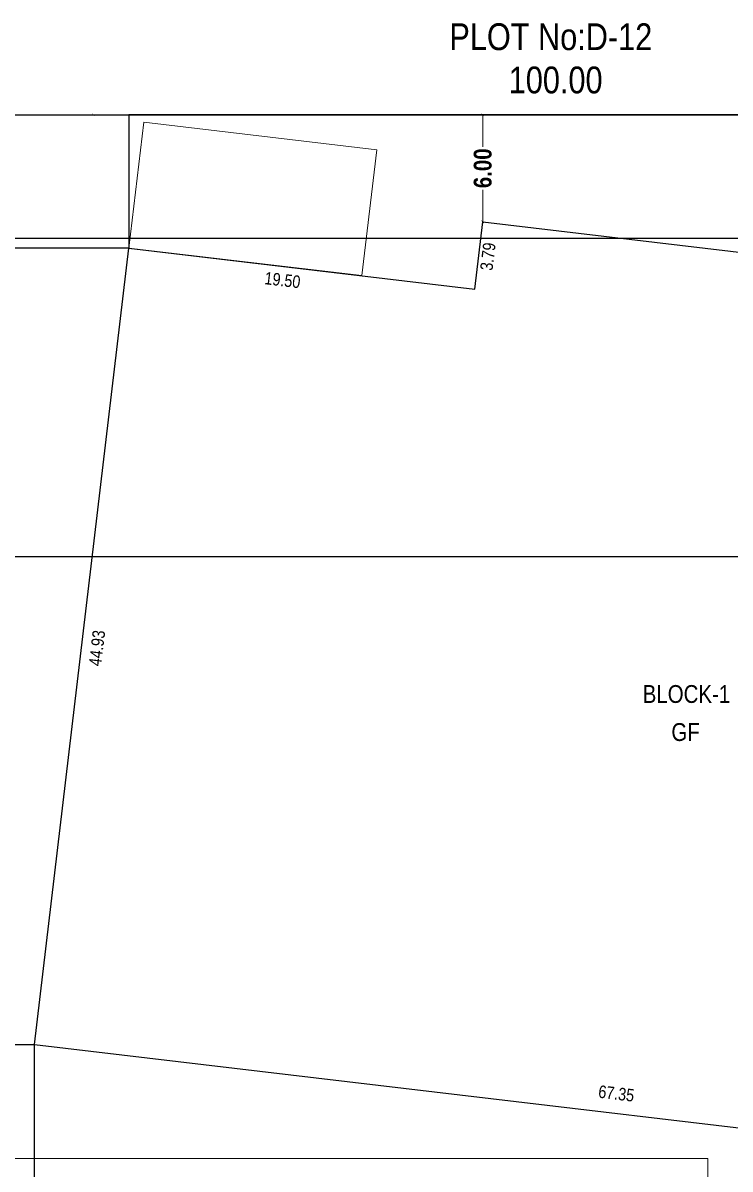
# Model space of a CAD drawing. Header units: metres. Extents: x -1559856 to -1559563, y 43807 to 43972.
# Drawn here: x -1559648.4 to -1559608.8, y 43901.4 to 43965.6 of the extents above; entities that cross this region are included whole.
import ezdxf

# ---------------------------------------------------------------- set-up
doc = ezdxf.new("R2010")
doc.units = ezdxf.units.M
doc.header["$LTSCALE"] = 750
doc.header["$MEASUREMENT"] = 0
doc.layers.get('0').update_dxf_attribs({"lineweight": 5})
for name, color, linetype, lineweight in [('AS_AT_SITE', 7, 'Continuous', 5), ('BLK_1_LVL_0_BLDG_FOOT_PRINT', 1, 'Continuous', 5), ('DISTANCE_BLK', 7, 'Continuous', 5), ('FMB_OR_PLR', 7, 'Continuous', 5), ('INTERNAL_VEHICULAR_ACCESS_DIST', 7, 'Continuous', 5), ('SUPER_IMPOSED', 7, 'Continuous', 5)]:
    doc.layers.add(name, color=color, linetype=linetype, lineweight=lineweight)
for name, color, linetype in [('BLK_1_LVL_0_FRONT_SETBACK', 2, 'Continuous'), ('BLK_1_LVL_0_REAR_SETBACK', 11, 'Continuous'), ('BLK_1_LVL_0_SIDE_SETBACK1', 171, 'Continuous'), ('PLOT_BOUNDARY', 70, 'Continuous')]:
    doc.layers.add(name, color=color, linetype=linetype)
doc.layers.add('BLK_3_LVL_0_SIDE_SETBACK2', color=1, linetype='Continuous', plot=False)
doc.styles.add('3', font='swissck.ttf', dxfattribs={"height": 0.28})
doc.styles.add('mani', font='swissc.ttf', dxfattribs={"height": 0.23})

# ---------------------------------------------------------------- blocks, each defined once
blk = doc.blocks.new('_ArchTick')
at = {"color": 0, "linetype": 'ByBlock', "const_width": 0.15}
blk.add_lwpolyline([(-0.5, -0.5), (0.5, 0.5)], dxfattribs=at)

msp = doc.modelspace()

# ---------------------------------------------------------------- linework, layer by layer
at = {"color": 253, "lineweight": 13, "ltscale": 0.2}
for p, q in [((-1559622.60819, 43960.50373), (-1559622.60819, 43958.70956)), ((-1559622.60819, 43954.50373), (-1559622.60819, 43956.29789))]:
    msp.add_line(p, q, dxfattribs=at)
at = {"color": 3, "ltscale": 0.2}
msp.add_lwpolyline([(-1559568.52851, 43879.50373), (-1559568.52851, 43960.50373), (-1559668.52851, 43960.50373), (-1559668.52851, 43879.50373)], close=True, dxfattribs=at)
at = {"color": 70, "ltscale": 0.2}
msp.add_lwpolyline([(-1559568.52851, 43879.50373), (-1559568.52851, 43960.50373), (-1559668.52851, 43960.50373), (-1559668.52851, 43879.50373)], close=True, dxfattribs=at)
msp.add_lwpolyline([(-1559568.52851, 43879.50373), (-1559568.52851, 43960.50373), (-1559668.52851, 43960.50373), (-1559668.52851, 43879.50373)], close=True, dxfattribs=at)
at = {"color": 5, "ltscale": 0.2}
msp.add_lwpolyline([(-1559568.52851, 43879.50373), (-1559568.52851, 43960.50373), (-1559668.52851, 43960.50373), (-1559668.52851, 43879.50373)], close=True, dxfattribs=at)
at = {"color": 6, "ltscale": 0.2}
msp.add_lwpolyline([(-1559568.52851, 43879.50373), (-1559568.52851, 43960.50373), (-1559668.52851, 43960.50373), (-1559668.52851, 43879.50373)], close=True, dxfattribs=at)
at = {"color": 7, "ltscale": 0.2}
msp.add_lwpolyline([(-1559668.52851, 43902.03732), (-1559610.00271, 43902.03732), (-1559610.00271, 43879.50373), (-1559617.20271, 43879.50373), (-1559617.20271, 43894.83732)], dxfattribs=at)
at = {"layer": 'AS_AT_SITE', "color": 6, "ltscale": 0.2}
msp.add_lwpolyline([(-1559668.52851, 43879.50373), (-1559668.52851, 43960.50373), (-1559568.52851, 43960.50373), (-1559568.52851, 43879.50373)], close=True, dxfattribs=at)
at = {"layer": 'BLK_1_LVL_0_BLDG_FOOT_PRINT', "color": 1}
msp.add_lwpolyline([(-1559647.70803, 43908.41615), (-1559642.42317, 43953.03425), (-1559623.05396, 43950.74003), (-1559622.60819, 43954.50373), (-1559582.74146, 43949.78165), (-1559582.36506, 43952.95943), (-1559574.71851, 43952.05373), (-1559580.82557, 43900.49415)], close=True, dxfattribs=at)
at = {"layer": 'BLK_1_LVL_0_FRONT_SETBACK', "color": 2}
msp.add_lwpolyline([(-1559647.70803, 43908.41615), (-1559580.82557, 43900.49415), (-1559580.82557, 43879.50373), (-1559647.70803, 43879.50373)], close=True, dxfattribs=at)
at = {"layer": 'BLK_1_LVL_0_REAR_SETBACK', "color": 11}
msp.add_lwpolyline([(-1559642.42317, 43953.03425), (-1559623.05396, 43950.74003), (-1559622.60819, 43954.50373), (-1559582.74146, 43949.78165), (-1559582.36506, 43952.95943), (-1559574.71851, 43952.05373), (-1559574.71851, 43960.50373), (-1559642.42317, 43960.50373)], close=True, dxfattribs=at)
at = {"layer": 'BLK_1_LVL_0_SIDE_SETBACK1', "color": 171}
msp.add_lwpolyline([(-1559668.52851, 43908.41615), (-1559647.70803, 43908.41615), (-1559642.42317, 43953.03425), (-1559668.52851, 43953.03425)], close=True, dxfattribs=at)
at = {"layer": 'BLK_3_LVL_0_SIDE_SETBACK2', "color": 102}
msp.add_lwpolyline([(-1559655.38672, 43935.72952), (-1559653.19259, 43953.5953), (-1559568.52851, 43953.5953), (-1559568.52851, 43935.72952)], close=True, dxfattribs=at)
at = {"layer": 'DISTANCE_BLK', "color": 238}
msp.add_lwpolyline([(-1559647.70803, 43908.41615), (-1559642.42317, 43953.03425), (-1559623.05396, 43950.74003), (-1559622.60819, 43954.50373), (-1559582.74146, 43949.78165), (-1559582.36506, 43952.95943), (-1559574.71851, 43952.05373), (-1559580.82557, 43900.49415)], close=True, dxfattribs=at)
at = {"layer": 'FMB_OR_PLR', "color": 70, "ltscale": 0.2}
msp.add_lwpolyline([(-1559668.52851, 43879.50373), (-1559668.52851, 43960.50373), (-1559568.52851, 43960.50373), (-1559568.52851, 43879.50373)], close=True, dxfattribs=at)
at = {"layer": 'INTERNAL_VEHICULAR_ACCESS_DIST', "color": 161}
msp.add_lwpolyline([(-1559641.58804, 43960.08496), (-1559628.53926, 43958.53938), (-1559629.37439, 43951.48866), (-1559642.42317, 43953.03425)], close=True, dxfattribs=at)
at = {"layer": 'PLOT_BOUNDARY', "color": 70, "ltscale": 0.2}
msp.add_lwpolyline([(-1559668.52851, 43879.50373), (-1559668.52851, 43960.50373), (-1559568.52851, 43960.50373), (-1559568.52851, 43879.50373)], close=True, dxfattribs=at)
at = {"layer": 'SUPER_IMPOSED', "color": 5, "ltscale": 0.2}
msp.add_lwpolyline([(-1559668.52851, 43879.50373), (-1559668.52851, 43960.50373), (-1559568.52851, 43960.50373), (-1559568.52851, 43879.50373)], close=True, dxfattribs=at)

# ---------------------------------------------------------------- block references
at = {"color": 253, "lineweight": 13, "ltscale": 0.2, "xscale": 0.15, "yscale": 0.15, "zscale": 0.15}
for p, rotation in [((-1559644.40929, 43960.50373), 90), ((-1559622.60819, 43960.50373), 90), ((-1559622.60819, 43954.50373), 270)]:
    msp.add_blockref('_ArchTick', p, dxfattribs=dict(at, rotation=rotation))

# ---------------------------------------------------------------- texts
at = {"color": 7, "ltscale": 0.2, "attachment_point": 5, "style": '3'}
for s, insert, char_height in [('\\A1;PLOT No:D-12', (-1559618.79855, 43964.86495), 1.5), ('\\A1;100.00', (-1559618.52851, 43962.44091), 1.5), ('\\A1;BLOCK-1', (-1559611.20366, 43928.044), 1), ('\\A1;GF', (-1559611.25165, 43925.91366), 1)]:
    msp.add_mtext(s, dxfattribs=dict(at, insert=insert, char_height=char_height))
at = {"color": 7, "ltscale": 0.2, "attachment_point": 5}
for s, insert, char_height, rotation, style in [('\\A1;{\\fSwis721 Cn BT|b1|i0|c0|p34;\\H4.3478x;6.00}', (-1559622.60819, 43957.50373), 0.23, 90, 'mani'), ('\\A1;3.79', (-1559622.31735, 43952.56103), 0.7, 83.2452811, '3'), ('\\A1;19.50', (-1559633.82221, 43951.24002), 0.7, 353.2449823, '3'), ('\\A1;44.93', (-1559644.20895, 43930.6212), 0.7, 83.2449823, '3'), ('\\A1;67.35', (-1559615.13018, 43905.66763), 0.7, 353.2449823, '3')]:
    msp.add_mtext(s, dxfattribs=dict(at, insert=insert, char_height=char_height, rotation=rotation, style=style))

doc.saveas('drawing.dxf')
